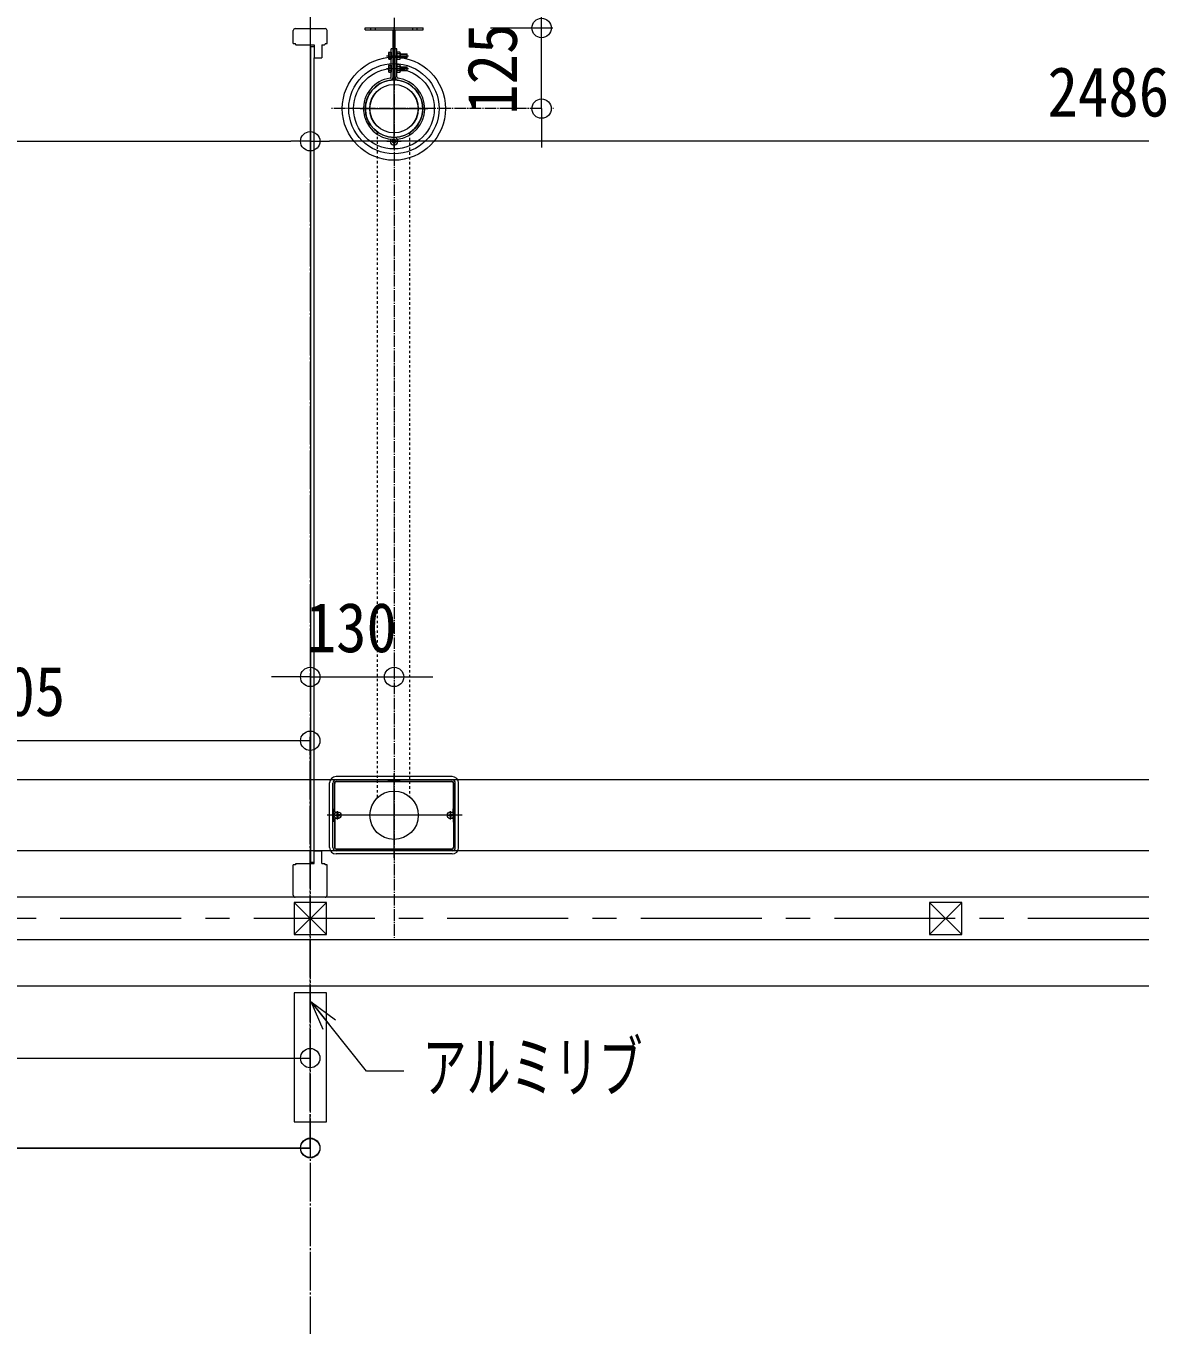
# Model space of a CAD drawing. Units: millimetres at full size, sheet at 1:30. Extents: x -17796 to 21385, y -23279 to 7734.
# Drawn here: x -9580 to -7813, y -7148 to -5134 of the extents above; entities that cross this region are included whole.
import ezdxf
from ezdxf.enums import TextEntityAlignment as Align

# ---------------------------------------------------------------- set-up
doc = ezdxf.new("R2010")
doc.units = ezdxf.units.MM
doc.header["$LTSCALE"] = 30
doc.header["$PDMODE"] = 32
doc.header["$PDSIZE"] = 30
for name, pattern in [('DASHED', [7.5, 6, -1.5]), ('DASHED2', [3, 2, -1]), ('USER11', [0.25, 0.125, -0.125]), ('USER13', [10, 6.25, -1.25, 1.25, -1.25]), ('USER4', [0.78, 0.6, -0.06, 0.06, -0.06]), ('USER7', [0.2, 0.1, -0.1]), ('USER9', [2.3, 2, -0.1, 0.1, -0.1])]:
    doc.linetypes.add(name, pattern=pattern)
for name, color, linetype, lineweight in [('0-1_(W)電灯', 253, 'Continuous', 18), ('0-F_ｶｰﾃﾝﾚｰﾙ', 94, 'Continuous', 18), ('1-0_掃き出しﾏｰｸ', 253, 'USER7', 18), ('1-F_衛生陶器・住設', 2, 'USER9', 18), ('2-4_', 5, 'Continuous', 9), ('2-D_', 5, 'Continuous', 18), ('3-2_寸法', 142, 'Continuous', 18), ('3-3_文字・断面記号・', 4, 'Continuous', 9), ('4-0_', 1, 'Continuous', 9), ('6-A_寸法', 5, 'Continuous', 18), ('6-C_---', 6, 'Continuous', 18), ('7-1_寸法', 83, 'Continuous', 18), ('D-6_白実線', 134, 'Continuous', 9), ('E-A_---', 4, 'DASHED2', 9), ('E-B_ﾊｯﾁﾝｸﾞ', 5, 'Continuous', 9), ('F-0_通り芯', 6, 'Continuous', 9), ('F-6_白実線', 134, 'Continuous', 9)]:
    doc.layers.add(name, color=color, linetype=linetype, lineweight=lineweight)
doc.styles.add('ＭＳ ゴシック', font='')
doc.styles.get('ＭＳ ゴシック').set_extended_font_data('MS Gothic')

msp = doc.modelspace()

# ---------------------------------------------------------------- linework, layer by layer
at = {"layer": '0-1_(W)電灯', "color": 6}
for p, q in [((-9139.72, -5037.58), (-9139.72, -5330.62)), ((-9139.72, -5037.58), (-9139.72, -5330.62)), ((-11595.72, -5313.12), (-9169.72, -5313.12)), ((-7839.72, -5313.12), (-9109.72, -5313.12)), ((-9009.72, -6423.47), (-9009.72, -6292.72)), ((-9102.22, -6351.83), (-9102.22, -6308.33)), ((-8917.22, -6351.83), (-8917.22, -6308.33)), ((-8904.21, -6357.58), (-9113.37, -6357.58)), ((-9103.61, -6367.58), (-9103.61, -6347.58)), ((-9100.47, -6352.83), (-9099.46, -6352.83)), ((-9097.22, -6363.94), (-9097.22, -6351.25)), ((-8922.22, -6363.94), (-8922.22, -6351.25)), ((-8919.99, -6352.83), (-8918.97, -6352.83)), ((-8915.84, -6367.58), (-8915.84, -6347.58)), ((-9102.22, -6363.33), (-9102.22, -6406.83)), ((-9100.47, -6362.33), (-9099.46, -6362.33)), ((-8918.97, -6362.33), (-8919.99, -6362.33)), ((-8917.22, -6363.33), (-8917.22, -6406.83))]:
    msp.add_line(p, q, dxfattribs=at)
at = {"layer": '0-1_(W)電灯', "color": 7}
for q in [(-9169.72, -5313.12), (-9109.72, -5313.12)]:
    msp.add_line((-9139.72, -5313.12), q, dxfattribs=at)
at = {"layer": '0-1_(W)電灯', "color": 6}
for points in [[(-8919.72, -6297.58), (-9009.72, -6297.58), (-9099.72, -6297.58)], [(-9109.72, -6407.58), (-9109.72, -6357.58), (-9109.72, -6307.58)], [(-9104.65, -6407.51), (-9104.65, -6357.58), (-9104.65, -6307.66)], [(-9101.47, -6351.83), (-9101.47, -6347.58), (-9101.72, -6347.08), (-9101.72, -6308.33)], [(-8919.8, -6302.66), (-9009.72, -6302.66), (-9099.65, -6302.66)], [(-9098.72, -6304.83), (-9009.72, -6304.83), (-8920.72, -6304.83)], [(-9098.72, -6305.33), (-9009.72, -6305.33), (-8920.72, -6305.33)], [(-9018.72, -6303.69), (-9009.72, -6303.69), (-9000.72, -6303.69)], [(-8917.97, -6351.83), (-8917.97, -6347.58), (-8917.72, -6347.08), (-8917.72, -6308.33)], [(-8914.8, -6407.51), (-8914.8, -6357.58), (-8914.8, -6307.66)], [(-8909.72, -6407.58), (-8909.72, -6357.58), (-8909.72, -6307.58)], [(-9099.22, -6358.08), (-9101.22, -6358.08), (-9101.22, -6357.08), (-9099.22, -6357.08)], [(-9097.72, -6355.58), (-9097.72, -6353.58), (-9096.72, -6353.58), (-9096.72, -6355.58)], [(-9096.72, -6359.58), (-9096.72, -6361.58), (-9097.72, -6361.58), (-9097.72, -6359.58)], [(-9095.22, -6358.08), (-9093.22, -6358.08), (-9093.22, -6357.08), (-9095.22, -6357.08)], [(-8924.22, -6358.08), (-8926.22, -6358.08), (-8926.22, -6357.08), (-8924.22, -6357.08)], [(-8921.72, -6355.58), (-8921.72, -6353.58), (-8922.72, -6353.58), (-8922.72, -6355.58)], [(-8922.72, -6359.58), (-8922.72, -6361.58), (-8921.72, -6361.58), (-8921.72, -6359.58)], [(-8920.22, -6358.08), (-8918.22, -6358.08), (-8918.22, -6357.08), (-8920.22, -6357.08)], [(-9101.47, -6363.33), (-9101.47, -6367.58), (-9101.72, -6368.08), (-9101.72, -6406.83)], [(-8917.97, -6363.33), (-8917.97, -6367.58), (-8917.72, -6368.08), (-8917.72, -6406.83)], [(-8919.72, -6417.58), (-9009.72, -6417.58), (-9099.72, -6417.58)], [(-8919.8, -6412.51), (-9009.72, -6412.51), (-9099.65, -6412.51)], [(-9098.72, -6409.83), (-9009.72, -6409.83), (-8920.72, -6409.83)], [(-9098.72, -6410.33), (-9009.72, -6410.33), (-8920.72, -6410.33)]]:
    msp.add_lwpolyline(points, dxfattribs=at)
at = {"layer": '0-1_(W)電灯', "color": 7}
msp.add_circle((-9139.72, -5313.12), 15, dxfattribs=at)
msp.add_circle((-9139.72, -5313.12), 15, dxfattribs=at)
at = {"layer": '0-1_(W)電灯', "color": 6}
for centre, radius in [((-9009.72, -6357.58), 37.5), ((-9097.22, -6357.58), 5.25), ((-8922.22, -6357.58), 5.25)]:
    msp.add_circle(centre, radius, dxfattribs=at)
for centre, radius, start, end in [((-9099.72, -6307.58), 10, 90, 180), ((-8919.72, -6307.58), 10, 0, 90), ((-9099.65, -6307.66), 5, 90, 180), ((-9098.72, -6308.33), 3.5, 90, 180), ((-9098.72, -6308.33), 3, 90, 180), ((-9018.72, -6305.69), 2, 25.50204, 90), ((-9000.72, -6305.69), 2, 90, 154.49796), ((-8920.72, -6308.33), 3.5, 0, 90), ((-8920.72, -6308.33), 3, 0, 90), ((-8919.8, -6307.66), 5, 0, 90), ((-9101.61, -6347.58), 2, 180.13031, 252.20795), ((-9100.47, -6351.83), 1.75, 180, 265.29556), ((-9100.47, -6351.83), 1, 180, 270), ((-9099.22, -6355.58), 1.5, 270, 0), ((-9099.22, -6359.58), 1.5, 0, 90), ((-9095.22, -6355.58), 1.5, 180, 270), ((-9095.22, -6359.58), 1.5, 90, 180), ((-8924.22, -6355.58), 1.5, 270, 0), ((-8924.22, -6359.58), 1.5, 0, 90), ((-8920.22, -6355.58), 1.5, 180, 270), ((-8920.22, -6359.58), 1.5, 90, 180), ((-8918.97, -6351.83), 1, 270, 0), ((-8918.97, -6351.83), 1.75, 274.69832, 0), ((-8917.83, -6347.58), 2, 287.79361, 359.86967), ((-9101.61, -6367.58), 2, 107.79204, 180), ((-9100.47, -6363.33), 1.75, 94.70444, 180), ((-9100.47, -6363.33), 1, 90, 180), ((-8918.97, -6363.33), 1, 0, 90), ((-8918.97, -6363.33), 1.75, 0, 85.30167), ((-8917.83, -6367.58), 2, 0, 72.20639), ((-9099.72, -6407.58), 10, 180, 270), ((-9099.65, -6407.51), 5, 180, 270), ((-9098.72, -6406.83), 3.5, 180, 270), ((-9098.72, -6406.83), 3, 180, 270), ((-8920.72, -6406.83), 3, 270, 0), ((-8920.72, -6406.83), 3.5, 270, 0), ((-8919.8, -6407.51), 5, 270, 0), ((-8919.72, -6407.58), 10, 270, 0)]:
    msp.add_arc(centre, radius, start, end, dxfattribs=at)
at = {"layer": '0-F_ｶｰﾃﾝﾚｰﾙ', "color": 7}
msp.add_line((-9138.27, -6646.76), (-9110.17, -6681.91), dxfattribs=at)
msp.add_lwpolyline([(-9119.59, -6689.44), (-9138.27, -6646.76), (-9100.75, -6674.39)], dxfattribs=at)
at = {"layer": '0-F_ｶｰﾃﾝﾚｰﾙ'}
msp.add_lwpolyline([(-8994.36, -6754.31), (-9052.32, -6754.31), (-9137.7, -6647.46)], dxfattribs=at)
at = {"layer": '1-0_掃き出しﾏｰｸ', "color": 7, "linetype": 'Continuous'}
for radius in [44.5, 37.5]:
    msp.add_circle((-9009.72, -5262.58), radius, dxfattribs=at)
at = {"layer": '1-F_衛生陶器・住設'}
for p, q in [((-9139.72, 7041.73), (-9139.72, -7887.16)), ((-9139.72, -6816.22), (-9139.72, -6236.22))]:
    msp.add_line(p, q, dxfattribs=at)
at = {"layer": '2-4_', "color": 191, "lineweight": 18}
for p, q in [((-9139.72, -6123.24), (-9139.72, -6125.74)), ((-9009.72, -6123.24), (-9009.72, -6125.74)), ((-9169.72, -6143.24), (-9199.72, -6143.24)), ((-9139.72, -6143.24), (-9009.72, -6143.24)), ((-8979.72, -6143.24), (-8949.72, -6143.24))]:
    msp.add_line(p, q, dxfattribs=at)
at = {"layer": '2-4_', "color": 7, "lineweight": 18}
for p, q in [((-9139.72, -6143.24), (-9169.72, -6143.24)), ((-9009.72, -6143.24), (-8979.72, -6143.24))]:
    msp.add_line(p, q, dxfattribs=at)
for centre in [(-9139.72, -6143.24), (-9009.72, -6143.24)]:
    msp.add_circle(centre, 15, dxfattribs=at)
at = {"layer": '2-D_', "color": 2}
msp.add_lwpolyline([(-9164.72, -6832.58), (-9114.72, -6832.58), (-9114.72, -6632.58), (-9164.72, -6632.58)], close=True, dxfattribs=at)
at = {"layer": '3-2_寸法'}
for points in [[(-7839.72, -6302.58), (-11974.72, -6302.58), (-11974.72, -6002.58)], [(-7839.72, -6412.58), (-12084.72, -6412.58), (-12084.72, -6112.58)], [(-7839.72, -6622.58), (-12294.72, -6622.58), (-12294.72, -6322.58)]]:
    msp.add_lwpolyline(points, dxfattribs=at)
at = {"layer": '3-3_文字・断面記号・', "color": 143, "linetype": 'USER4', "lineweight": 18}
for p, q in [((-9009.72, -5099.07), (-9009.72, -6547.65)), ((-8781.07, -5262.58), (-9107.48, -5262.58))]:
    msp.add_line(p, q, dxfattribs=at)
at = {"layer": '3-3_文字・断面記号・', "color": 7, "lineweight": 18}
for p, q in [((-8781.07, -5137.58), (-8781.07, -5107.58)), ((-8781.07, -5262.58), (-8781.07, -5292.58))]:
    msp.add_line(p, q, dxfattribs=at)
at = {"layer": '3-3_文字・断面記号・', "color": 2}
for p, q in [((-9054.72, -5140.58), (-9054.72, -5137.58)), ((-9054.72, -5137.58), (-8964.72, -5137.58)), ((-9045.72, -5140.58), (-9045.72, -5137.58)), ((-9038.72, -5140.58), (-9038.72, -5137.58)), ((-9011.22, -5218.08), (-9011.22, -5140.58)), ((-9008.22, -5218.08), (-9008.22, -5140.58)), ((-8980.72, -5140.58), (-8980.72, -5137.58)), ((-8973.72, -5140.58), (-8973.72, -5137.58)), ((-9011.22, -5218.08), (-9008.22, -5218.08))]:
    msp.add_line(p, q, dxfattribs=at)
at = {"layer": '3-3_文字・断面記号・', "color": 143}
for p, q in [((-9009.72, -5324.08), (-9009.72, -5136.52)), ((-9021.58, -5180.58), (-8987.25, -5180.58)), ((-9021.58, -5200.58), (-8987.25, -5200.58)), ((-9062.22, -5262.58), (-8957.22, -5262.58)), ((-9020.72, -5313.08), (-8998.72, -5313.08))]:
    msp.add_line(p, q, dxfattribs=at)
at = {"layer": '3-3_文字・断面記号・', "color": 191, "lineweight": 18}
for p, q in [((-8860.27, -5137.58), (-8763.57, -5137.58)), ((-8781.07, -5262.58), (-8781.07, -5137.58)), ((-8762.51, -5262.58), (-8763.57, -5262.58)), ((-8781.07, -5292.58), (-8781.07, -5322.58))]:
    msp.add_line(p, q, dxfattribs=at)
at = {"layer": '3-3_文字・断面記号・', "color": 3}
for p, q in [((-9011.22, -5170.08), (-9014.22, -5170.08)), ((-9014.22, -5213.51), (-9014.22, -5170.08)), ((-9011.22, -5213.51), (-9011.22, -5170.08)), ((-9005.22, -5170.08), (-9008.22, -5170.08)), ((-9008.22, -5213.51), (-9008.22, -5170.08)), ((-9005.22, -5213.51), (-9005.22, -5170.08))]:
    msp.add_line(p, q, dxfattribs=at)
at = {"layer": '3-3_文字・断面記号・'}
for p, q in [((-9018.22, -5176.32), (-9018.22, -5184.85)), ((-9017.74, -5175.06), (-9014.22, -5175.06)), ((-9017.74, -5177.58), (-9014.22, -5177.58)), ((-9017.74, -5183.58), (-9014.22, -5183.58)), ((-9017.74, -5186.11), (-9014.22, -5186.11)), ((-9014.22, -5175.06), (-9014.22, -5186.11)), ((-9005.22, -5174.83), (-9005.22, -5186.33)), ((-9000.71, -5174.83), (-9005.22, -5174.83)), ((-9000.71, -5177.72), (-9005.22, -5177.72)), ((-9000.71, -5183.45), (-9005.22, -5183.45)), ((-9000.71, -5186.33), (-9005.22, -5186.33)), ((-9000.22, -5176.28), (-9000.22, -5184.89)), ((-9000.22, -5177.58), (-8989.77, -5177.58)), ((-9000.22, -5178.12), (-8989.22, -5178.12)), ((-9000.22, -5183.04), (-8989.22, -5183.04)), ((-9000.22, -5183.58), (-8989.77, -5183.58)), ((-9018.22, -5196.32), (-9018.22, -5204.85)), ((-9017.74, -5195.06), (-9014.22, -5195.06)), ((-9017.74, -5197.58), (-9014.22, -5197.58)), ((-9017.74, -5203.58), (-9014.22, -5203.58)), ((-9017.74, -5206.11), (-9014.22, -5206.11)), ((-9014.22, -5195.06), (-9014.22, -5206.11)), ((-9005.22, -5194.83), (-9005.22, -5206.33)), ((-9000.71, -5194.83), (-9005.22, -5194.83)), ((-9000.71, -5197.72), (-9005.22, -5197.72)), ((-9000.71, -5203.45), (-9005.22, -5203.45)), ((-9000.71, -5206.33), (-9005.22, -5206.33)), ((-9000.22, -5196.28), (-9000.22, -5204.89)), ((-9000.22, -5197.58), (-8989.77, -5197.58)), ((-9000.22, -5198.12), (-8989.22, -5198.12)), ((-9000.22, -5203.04), (-8989.22, -5203.04)), ((-9000.22, -5203.58), (-8989.77, -5203.58))]:
    msp.add_line(p, q, dxfattribs=at)
at = {"layer": '3-3_文字・断面記号・', "color": 2, "linetype": 'DASHED'}
for p, q in [((-9008.22, -5176.08), (-9011.22, -5176.08)), ((-9008.22, -5211.08), (-9011.22, -5211.08))]:
    msp.add_line(p, q, dxfattribs=at)
at = {"layer": '3-3_文字・断面記号・', "color": 143, "linetype": 'USER11', "lineweight": 18}
for p, q in [((-9035.9, -5298.57), (-9035.9, -6330.74)), ((-8985.9, -5300.17), (-8985.9, -6328.62))]:
    msp.add_line(p, q, dxfattribs=at)
at = {"layer": '3-3_文字・断面記号・', "color": 2}
msp.add_lwpolyline([(-9054.72, -5140.58), (-8964.72, -5140.58), (-8964.72, -5137.58)], dxfattribs=at)
at = {"layer": '3-3_文字・断面記号・'}
for points in [[(-8989.22, -5178.12), (-8989.77, -5177.58), (-8989.77, -5183.58), (-8989.22, -5183.04)], [(-8989.22, -5198.12), (-8989.77, -5197.58), (-8989.77, -5203.58), (-8989.22, -5203.04)]]:
    msp.add_lwpolyline(points, close=True, dxfattribs=at)
at = {"layer": '3-3_文字・断面記号・', "color": 7, "lineweight": 18}
for centre, radius in [((-8781.07, -5137.58), 15), ((-9009.72, -5262.58), 44.5), ((-9009.97, -5262.58), 37.5), ((-8781.07, -5262.58), 15)]:
    msp.add_circle(centre, radius, dxfattribs=at)
at = {"layer": '3-3_文字・断面記号・', "color": 60, "lineweight": 18}
for radius in [80, 70, 62.5]:
    msp.add_circle((-9009.97, -5262.58), radius, dxfattribs=at)
at = {"layer": '3-3_文字・断面記号・', "color": 3}
msp.add_circle((-9009.72, -5313.08), 3, dxfattribs=at)
at = {"layer": '3-3_文字・断面記号・'}
for centre, radius, start, end in [((-9016.32, -5176.32), 1.9, 138.35788, 221.64211), ((-9008.61, -5180.58), 9.61, 161.81625, 198.18375), ((-9016.32, -5184.85), 1.9, 138.35789, 221.64212), ((-9002.59, -5176.28), 2.37, 322.44278, 37.55722), ((-9008.82, -5180.58), 8.6, 340.548, 19.452), ((-9002.59, -5184.89), 2.37, 322.44278, 37.55722), ((-9016.32, -5196.32), 1.9, 138.35788, 221.64211), ((-9008.61, -5200.58), 9.61, 161.81625, 198.18375), ((-9016.32, -5204.85), 1.9, 138.35789, 221.64212), ((-9002.59, -5196.28), 2.37, 322.44278, 37.55722), ((-9008.82, -5200.58), 8.6, 340.548, 19.452), ((-9002.59, -5204.89), 2.37, 322.44278, 37.55722)]:
    msp.add_arc(centre, radius, start, end, dxfattribs=at)
at = {"layer": '3-3_文字・断面記号・', "color": 3}
for centre, radius, start, end in [((-9016.22, -5213.51), 2, 277.54529, 360), ((-9016.22, -5213.51), 5, 277.54552, 0), ((-9003.22, -5213.51), 5, 180, 262.45448), ((-9003.22, -5213.51), 2, 180, 262.45471), ((-9009.72, -5262.58), 47.5, 97.54549, 270), ((-9009.72, -5262.58), 44.5, 97.54549, 82.45451), ((-9009.72, -5262.58), 47.5, 276.08157, 82.45451), ((-9009.72, -5313.08), 6, 145.80099, 90)]:
    msp.add_arc(centre, radius, start, end, dxfattribs=at)
at = {"layer": '4-0_', "color": 4, "lineweight": 18}
for p, q in [((-9169.72, -6242.12), (-10014.72, -6242.12)), ((-9139.72, -6262.12), (-9139.72, -6259.62))]:
    msp.add_line(p, q, dxfattribs=at)
at = {"layer": '4-0_', "color": 7, "lineweight": 18}
msp.add_line((-9139.72, -6242.12), (-9169.72, -6242.12), dxfattribs=at)
msp.add_circle((-9139.72, -6242.12), 15, dxfattribs=at)
at = {"layer": '6-A_寸法'}
msp.add_line((-7839.72, -6484.58), (-12156.72, -6484.58), dxfattribs=at)
at = {"layer": '6-A_寸法', "color": 211, "linetype": 'USER13'}
msp.add_lwpolyline([(-7839.72, -6517.58), (-12189.72, -6517.58), (-12189.72, -6217.58)], dxfattribs=at)
at = {"layer": '6-A_寸法'}
msp.add_lwpolyline([(-7839.72, -6550.58), (-12222.72, -6550.58), (-12222.72, -6250.58)], dxfattribs=at)
at = {"layer": '6-C_---'}
for p, q in [((-9164.72, -6542.58), (-9114.72, -6492.58)), ((-9164.72, -6542.58), (-9114.72, -6492.58)), ((-8179.72, -6542.58), (-8129.72, -6492.58))]:
    msp.add_line(p, q, dxfattribs=at)
for points in [[(-9164.72, -6492.58), (-9114.72, -6542.58), (-9114.72, -6492.58)], [(-9164.72, -6492.58), (-9114.72, -6542.58), (-9114.72, -6492.58)], [(-8179.72, -6492.58), (-8129.72, -6542.58), (-8129.72, -6492.58)]]:
    msp.add_lwpolyline(points, close=True, dxfattribs=at)
for points in [[(-9164.72, -6492.58), (-9164.72, -6542.58), (-9114.72, -6542.58)], [(-9164.72, -6492.58), (-9164.72, -6542.58), (-9114.72, -6542.58)], [(-8179.72, -6492.58), (-8179.72, -6542.58), (-8129.72, -6542.58)]]:
    msp.add_lwpolyline(points, dxfattribs=at)
at = {"layer": '7-1_寸法'}
for p, q in [((-9165.92, -5161.58), (-9165.92, -5141.58)), ((-9162.92, -5138.58), (-9116.52, -5138.58)), ((-9113.52, -5161.58), (-9113.52, -5141.58)), ((-9165.92, -5161.58), (-9162.72, -5161.58)), ((-9162.72, -5162.58), (-9162.72, -5161.58)), ((-9161.72, -5163.58), (-9133.72, -5163.58)), ((-9138.72, -6430.08), (-9138.72, -5166.08)), ((-9138.72, -5166.08), (-9133.72, -5166.08)), ((-9133.72, -5163.58), (-9133.72, -5183.58)), ((-9121.72, -5163.58), (-9121.72, -5183.58)), ((-9121.72, -5163.58), (-9117.72, -5163.58)), ((-9116.72, -5161.58), (-9113.52, -5161.58)), ((-9116.72, -5161.58), (-9116.72, -5162.58)), ((-9133.72, -6430.08), (-9133.72, -5183.58)), ((-9133.72, -5183.58), (-9121.72, -5183.58)), ((-9133.72, -6412.58), (-9121.72, -6412.58)), ((-9133.72, -6432.58), (-9133.72, -6412.58)), ((-9121.72, -6432.58), (-9121.72, -6412.58)), ((-9165.92, -6481.58), (-9165.92, -6434.58)), ((-9162.72, -6434.58), (-9165.92, -6434.58)), ((-9162.72, -6433.58), (-9162.72, -6434.58)), ((-9161.72, -6432.58), (-9133.72, -6432.58)), ((-9138.72, -6430.08), (-9133.72, -6430.08)), ((-9138.72, -6430.08), (-9133.72, -6430.08)), ((-9121.72, -6432.58), (-9117.72, -6432.58)), ((-9116.72, -6434.58), (-9116.72, -6433.58)), ((-9113.52, -6434.58), (-9116.72, -6434.58)), ((-9113.52, -6481.58), (-9113.52, -6434.58)), ((-9116.52, -6484.58), (-9162.92, -6484.58))]:
    msp.add_line(p, q, dxfattribs=at)
for centre, radius, start, end in [((-9162.92, -5141.58), 3, 89.99999, 180), ((-9116.52, -5141.58), 3, 0, 89.99999), ((-9161.72, -5162.58), 1, 180, 270.00001), ((-9117.72, -5162.58), 1, 270.00001, 0), ((-9161.72, -6433.58), 1, 89.99999, 180), ((-9117.72, -6433.58), 1, 360, 89.99999), ((-9162.92, -6481.58), 3, 180.00001, 270), ((-9116.52, -6481.58), 3, 269.99999, 359.99999)]:
    msp.add_arc(centre, radius, start, end, dxfattribs=at)
at = {"layer": 'D-6_白実線'}
for p, q in [((-11984.72, -6872.85), (-9139.72, -6872.85)), ((-11984.72, -6873.49), (-9139.72, -6873.49))]:
    msp.add_line(p, q, dxfattribs=at)
at = {"layer": 'E-A_---', "color": 5, "linetype": 'Continuous'}
msp.add_line((-11779.72, -6733.93), (-9139.72, -6733.93), dxfattribs=at)
at = {"layer": 'E-B_ﾊｯﾁﾝｸﾞ'}
msp.add_point((-9139.72, -6733.93), dxfattribs=at)
at = {"layer": 'F-0_通り芯', "color": 134}
msp.add_line((-9139.72, -6872.85), (-9139.72, -6821.03), dxfattribs=at)
msp.add_line((-9139.72, -6872.85), (-9139.72, -6821.03), dxfattribs=at)
msp.add_point((-9139.72, -6872.85), dxfattribs=at)
at = {"layer": 'F-6_白実線'}
msp.add_line((-9139.72, -6873.49), (-9139.72, -6821.67), dxfattribs=at)
msp.add_line((-9139.72, -6873.49), (-9139.72, -6821.67), dxfattribs=at)
msp.add_point((-9139.72, -6873.49), dxfattribs=at)

# ---------------------------------------------------------------- texts
at = {"layer": '0-1_(W)電灯', "color": 9, "style": 'ＭＳ ゴシック', "width": 0.9}
msp.add_text('2486', height=76.97, dxfattribs=at).set_placement((-7996.79, -5297.92), align=Align.BOTTOM_LEFT)
at = {"layer": '0-F_ｶｰﾃﾝﾚｰﾙ', "style": 'ＭＳ ゴシック', "width": 0.65}
msp.add_text('アルミリブ', height=76.98, dxfattribs=at).set_placement((-8965.7, -6809.12), align=Align.BOTTOM_LEFT)
at = {"layer": '2-4_', "color": 9, "style": 'ＭＳ ゴシック', "width": 0.9}
msp.add_text('130', height=76.98, dxfattribs=at).set_placement((-9146.72, -6128.04), align=Align.BOTTOM_LEFT)
at = {"layer": '3-3_文字・断面記号・', "color": 9, "style": 'ＭＳ ゴシック', "width": 0.9}
msp.add_text('125', height=76.97, rotation=90, dxfattribs=at).set_placement((-8796.27, -5272.08), align=Align.BOTTOM_LEFT)
at = {"layer": '4-0_', "color": 9, "style": 'ＭＳ ゴシック', "width": 0.9}
msp.add_text('905', height=76.98, dxfattribs=at).set_placement((-9660.8, -6226.92), align=Align.BOTTOM_LEFT)

doc.saveas('drawing.dxf')
